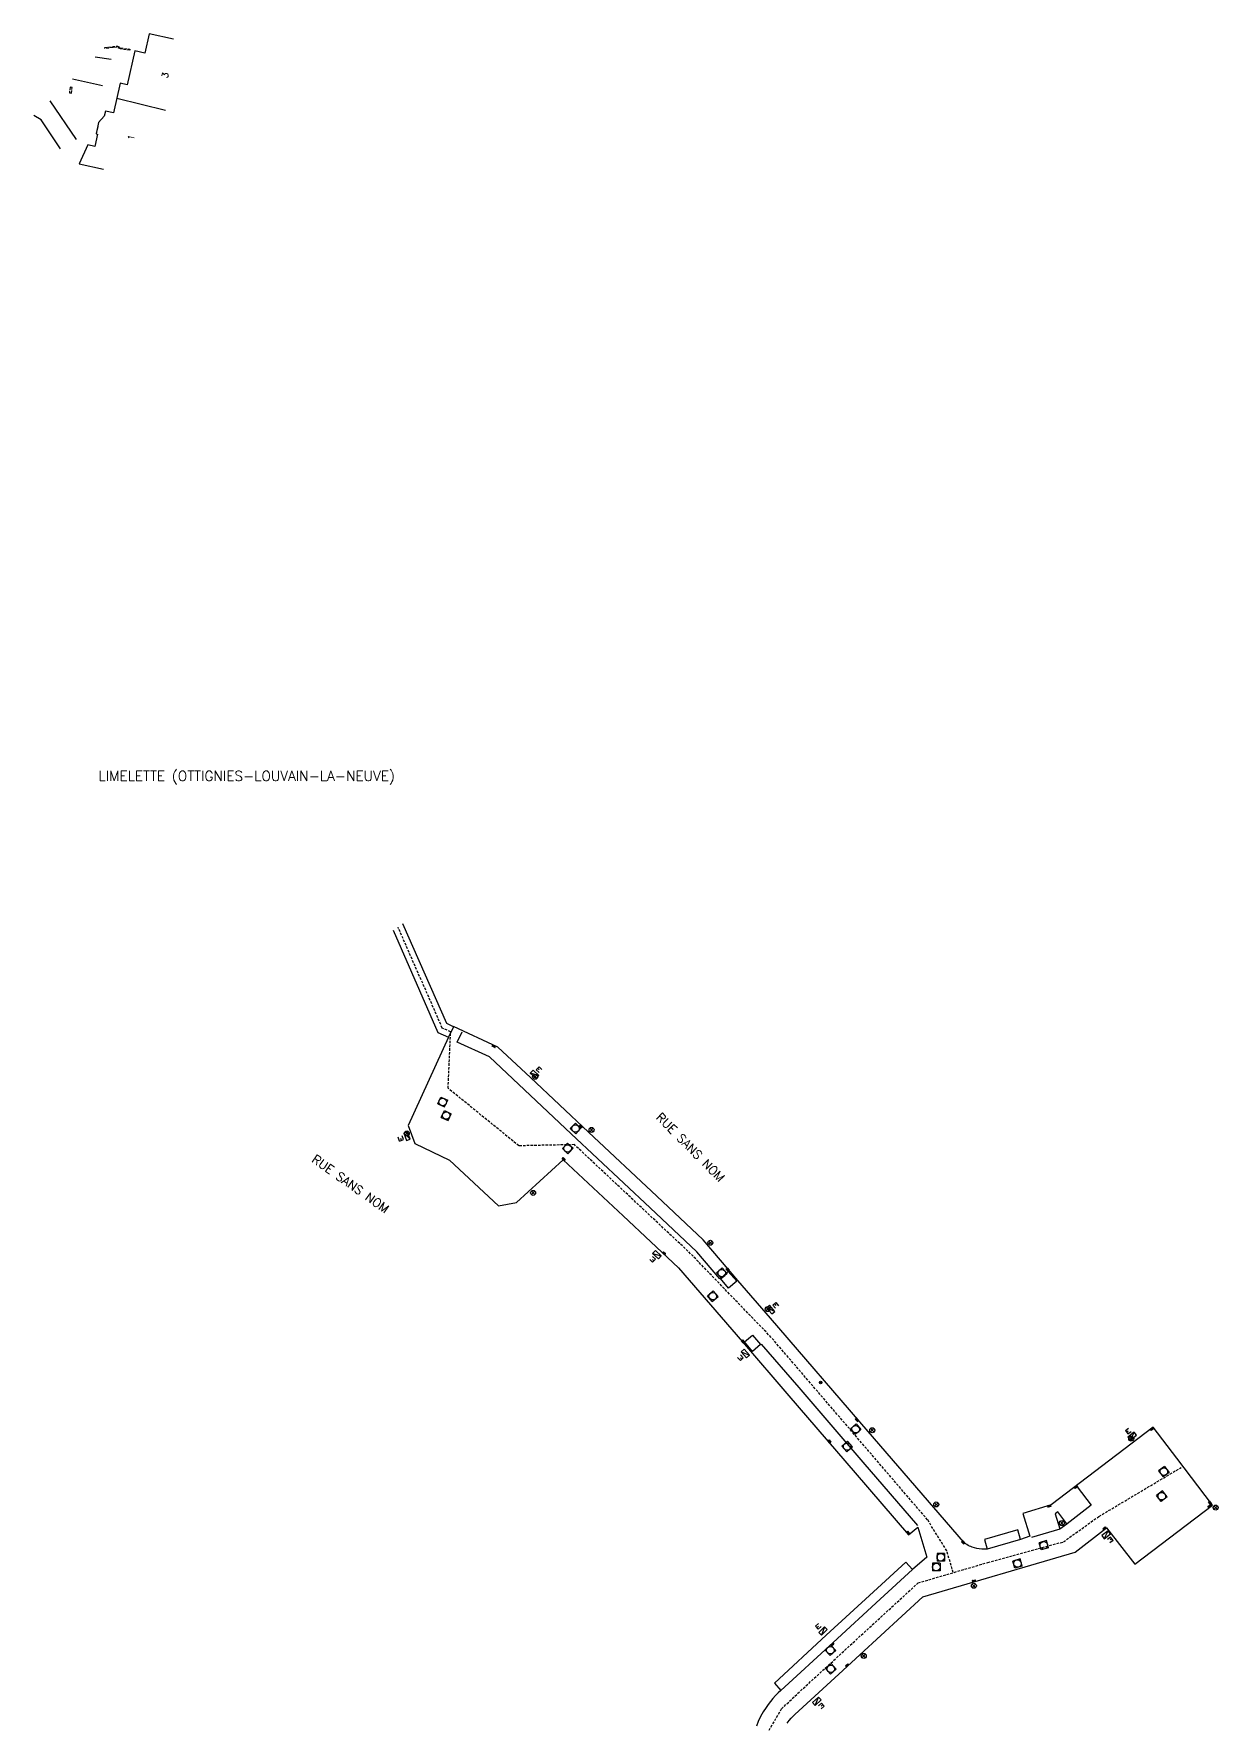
# Model space of a CAD drawing. Header units: millimetres. Extents: x 163000 to 163983, y 152000 to 152911.
# Drawn here: x 163408.4 to 163645, y 152573.8 to 152911.5 of the extents above; entities that cross this region are included whole.
import ezdxf
from ezdxf.enums import TextEntityAlignment as Align

# ---------------------------------------------------------------- set-up
doc = ezdxf.new("R2010")
doc.units = ezdxf.units.MM
doc.linetypes.add('DASHED', pattern=[0.75, 0.5, -0.25])
doc.layers.get('0').update_dxf_attribs({"linetype": 'CONTINUOUS'})
for name, color, linetype in [('W0001', 6, 'DASHED'), ('W0006', 2, 'CONTINUOUS'), ('W0008', 7, 'CONTINUOUS'), ('W0014', 7, 'CONTINUOUS'), ('W0015', 2, 'CONTINUOUS'), ('W0017', 7, 'CONTINUOUS'), ('W0100', 7, 'CONTINUOUS'), ('W0101', 7, 'CONTINUOUS'), ('W0112', 1, 'DASHED'), ('W0400', 7, 'CONTINUOUS'), ('W0420', 7, 'CONTINUOUS'), ('W0430', 7, 'CONTINUOUS'), ('W0469', 7, 'CONTINUOUS'), ('W0856', 7, 'CONTINUOUS'), ('W0980', 7, 'CONTINUOUS'), ('W0989', 7, 'CONTINUOUS'), ('W0991', 7, 'CONTINUOUS'), ('W1102', 7, 'CONTINUOUS')]:
    doc.layers.add(name, color=color, linetype=linetype)
doc.styles.get("Standard").update_dxf_attribs({"font": 'romans.shx', "width": 0.85})

# ---------------------------------------------------------------- blocks, each defined once
blk = doc.blocks.new('T420')
for p, q in [((0.75, 0.75), (-0.75, 0.75)), ((-0.75, 0.75), (-0.75, -0.75)), ((0.75, 0.75), (0.75, -0.75)), ((0.75, -0.75), (-0.75, -0.75))]:
    blk.add_line(p, q)
blk.add_ellipse((0, 0), major_axis=(-0.53, 0.53), ratio=1, start_param=3.926991, end_param=10.210176)
blk = doc.blocks.new('T400')
for p, q in [((-0.15, 0.3), (0.15, 0.3)), ((-0.15, -0.25), (-0.15, 0.3)), ((-0.15, 0.15), (0.15, 0.15)), ((-0.15, 0), (0.15, 0)), ((0.15, 0.3), (0.15, -0.25)), ((-0.15, -0.15), (0.15, -0.15)), ((-0.15, -0.25), (-0.15, -0.3)), ((-0.15, -0.3), (0.15, -0.3)), ((0.15, -0.3), (0.15, -0.25))]:
    blk.add_line(p, q)
blk = doc.blocks.new('T469')
at = {"color": 0, "linetype": 'Continuous', "flags": 128}
for points in [[(-0.35, 0.35), (0.35, -0.35)], [(-0.35, -0.35), (0.35, 0.35)]]:
    blk.add_lwpolyline(points, dxfattribs=at)
at = {"color": 0, "linetype": 'Continuous'}
blk.add_circle((0, 0), 0.5, dxfattribs=at)
blk = doc.blocks.new('T430')
at = {"flags": 128}
for points in [[(0.8, 0.8), (-0.8, 0.8)], [(-0.8, 0.8), (-0.8, 0)], [(0.8, 0.8), (-0.8, 0)], [(-0.8, 0), (0.8, 0)], [(-0.4, 2.1), (0.4, 2.1)], [(-0.4, 2.1), (-0.4, 1.3)], [(-0.4, 1.7), (0, 1.7)], [(-0.4, 1.3), (0.4, 1.3)], [(0.8, 0), (0.8, 0.8)]]:
    blk.add_lwpolyline(points, dxfattribs=at)
blk = doc.blocks.new('T856')
for p, q in [((-0.125, 0), (0.125, 0)), ((0, 0.125), (0, -0.125))]:
    blk.add_line(p, q)
blk.add_ellipse((0, 0), major_axis=(-0.177, 0.177), ratio=1, start_param=3.9269908, end_param=10.2101761)

msp = doc.modelspace()

# ---------------------------------------------------------------- linework, layer by layer
at = {"layer": 'W0001'}
for points in [[(163592.03, 152603.89), (163590.75, 152608.25), (163586.91, 152614.44), (163555.67, 152650.91), (163539.57, 152667.64), (163516.34, 152689.44), (163505.25, 152689.2), (163491.12, 152700.7), (163491.62, 152712), (163489.95, 152712.75), (163481.12, 152732.91)], [(163618.31, 152488.02), (163594.43, 152513.93), (163583.42, 152526.25), (163576.13, 152538.08), (163556.85, 152560.24), (163554.42, 152567.21), (163555.23, 152572.37), (163557.72, 152576.64), (163560.4, 152579.22), (163585.01, 152601.83), (163598.95, 152605.92), (163614.05, 152610.05), (163621.13, 152615.13), (163637.58, 152624.92)]]:
    msp.add_lwpolyline(points, dxfattribs=at)
at = {"layer": 'W0006'}
for points in [[(163545.54, 152662.69), (163545.43, 152662.63), (163540.82, 152667.99), (163531.51, 152676.82), (163515.71, 152691.59), (163499.36, 152707.01), (163492.94, 152709.93), (163493.9, 152711.96)], [(163553.53, 152649.47), (163553.65, 152649.57), (163561.16, 152640.86), (163573.95, 152625.97), (163584.92, 152613.33)], [(163616.82, 152621.03), (163619.57, 152617.39), (163614.77, 152613.62), (163614.7, 152613.66)], [(163613.33, 152612.63), (163613.33, 152612.57), (163607.69, 152610.93)], [(163605.5, 152610.53), (163598.8, 152608.56)], [(163583.9, 152604.49), (163577.43, 152598.57), (163568.05, 152589.9), (163557.62, 152580.34)]]:
    msp.add_lwpolyline(points, dxfattribs=at)
at = {"layer": 'W0008'}
msp.add_lwpolyline([(163558.88, 152573.78), (163559.25, 152574.31), (163559.65, 152574.82), (163560.38, 152575.54), (163569.15, 152583.56), (163585.95, 152599.07), (163616.37, 152608), (163622.68, 152612.86), (163628.3, 152605.55), (163643.82, 152617.38), (163636.67, 152626.79), (163631.98, 152632.96), (163611.6, 152617.42), (163605.92, 152615.74), (163607.33, 152611.16), (163605.5, 152610.53), (163604.91, 152612.44), (163598.28, 152610.5), (163598.8, 152608.56), (163598.53, 152608.56), (163598.26, 152608.56), (163597.99, 152608.57), (163597.72, 152608.59), (163597.23, 152608.64), (163596.74, 152608.71), (163596.26, 152608.82), (163595.79, 152608.97), (163595.52, 152609.08), (163595.25, 152609.2), (163594.99, 152609.34), (163594.74, 152609.49), (163594.63, 152609.55), (163594.53, 152609.62), (163594.43, 152609.69), (163594.34, 152609.76), (163594.19, 152609.9), (163594.05, 152610.04), (163594.05, 152610.04), (163594.05, 152610.04), (163575.02, 152632.12), (163555.55, 152654.72), (163548.99, 152662.31), (163542.08, 152670.43), (163532.81, 152679.13), (163519.19, 152691.9), (163507.56, 152702.84), (163501.08, 152708.91), (163492.21, 152713.07), (163492.17, 152713.01), (163491.21, 152710.91), (163483.14, 152693.25), (163484.46, 152689.65), (163491.42, 152686.31), (163501.19, 152677.23), (163504.8, 152677.84), (163514.1, 152686.42), (163526.07, 152675.19), (163537.15, 152664.78), (163549.9, 152650.01), (163559.17, 152639.21), (163572.47, 152623.82), (163583.12, 152611.43), (163584.96, 152612.98), (163586.76, 152607), (163583.9, 152604.49), (163582.55, 152605.96), (163576.12, 152600.06), (163566.62, 152591.36), (163556.3, 152581.79), (163557.62, 152580.34), (163557.06, 152579.83), (163556.53, 152579.3), (163556.02, 152578.74), (163555.53, 152578.16), (163555.06, 152577.56), (163554.63, 152576.94), (163554.06, 152576.05), (163553.55, 152575.12), (163553.09, 152574.16), (163552.7, 152573.18)], dxfattribs=at)
at = {"layer": 'W0014'}
for points in [[(163492.17, 152713.01), (163490.85, 152713.63), (163482.09, 152733.55)], [(163480.14, 152732.31), (163489.05, 152711.87), (163491.21, 152710.91)]]:
    msp.add_lwpolyline(points, dxfattribs=at)
at = {"layer": 'W0015'}
for points in [[(163547.08, 152664.07), (163548.77, 152662.16), (163547.16, 152660.76), (163545.54, 152662.69)], [(163551.95, 152648.11), (163550.31, 152649.99), (163551.9, 152651.36), (163553.53, 152649.47)], [(163613.33, 152612.63), (163614.7, 152613.66), (163612.96, 152616.02), (163612.41, 152615.63)]]:
    msp.add_lwpolyline(points, close=True, dxfattribs=at)
at = {"layer": 'W0017'}
for points in [[(163423.82, 152906.34), (163420.59, 152906.83)], [(163422.09, 152901.06), (163416.05, 152902.4)], [(163416.91, 152890.37), (163411.62, 152898.08)], [(163413.71, 152888.49), (163409.81, 152894.25), (163408.35, 152895.15)]]:
    msp.add_lwpolyline(points, dxfattribs=at)
at = {"layer": 'W0100'}
msp.add_lwpolyline([(163436.29, 152910.39), (163431.41, 152911.48), (163430.54, 152907.61), (163428.52, 152908.06), (163427, 152901.29), (163425.61, 152901.6), (163424.28, 152895.68), (163422.66, 152896.04), (163422.42, 152894.99), (163421.29, 152893.75), (163420.79, 152891.48), (163421.1, 152891.41), (163420.57, 152888.96), (163419.12, 152889.28), (163417.4, 152885.48), (163422.28, 152884.4)], dxfattribs=at)
at = {"layer": 'W0101'}
msp.add_lwpolyline([(163421.11, 152892.96), (163420.81, 152891.58)], dxfattribs=at)
at = {"layer": 'W0112'}
for points in [[(163422.55, 152908.74), (163424.04, 152908.92), (163425.04, 152909.01), (163425.73, 152908.64), (163427.55, 152908.4), (163427.53, 152908.2), (163425.67, 152908.44), (163425, 152908.8), (163424.06, 152908.72), (163422.57, 152908.55)], [(163415.59, 152900.79), (163415.47, 152899.67), (163415.87, 152899.63), (163415.99, 152900.74)]]:
    msp.add_lwpolyline(points, close=True, dxfattribs=at)
at = {"layer": 'W1102'}
msp.add_lwpolyline([(163424.94, 152898.64), (163434.65, 152896.23)], dxfattribs=at)

# ---------------------------------------------------------------- block references
at = {"layer": 'W0400'}
for p, rotation in [((163500.28, 152709.11), 65.29283457221277), ((163517.66, 152693.1), 46.8729198594135), ((163514.21, 152686.52), 46.61377450980074), ((163534.25, 152667.72), 46.77513743735743), ((163546.99, 152664.45), 40.20508262533901), ((163550.01, 152650.11), 40.45157841521618), ((163572.77, 152634.42), 40.0344181693989), ((163631.7, 152632.57), 307.5819361809498), ((163567.3, 152630.08), 40.82684702837026), ((163616.53, 152621), 307.4817200183451), ((163611.19, 152617.17), 285.9163973509108), ((163643.21, 152617.13), 307.2654987144094), ((163643.31, 152617.84), 36.94261521514655), ((163582.96, 152611.84), 40.72546428468361), ((163622.26, 152612.74), 307.581435536385), ((163594.02, 152609.94), 40.59702659971712), ((163596.14, 152602.23), 287.033959910981), ((163567.85, 152589.53), 312.0531447039887), ((163570.84, 152585.37), 311.572907190483)]:
    msp.add_blockref('T400', p, dxfattribs=dict(at, rotation=rotation))
at = {"layer": 'W0420'}
for p, rotation in [((163490.04, 152697.96), 155.4283250845776), ((163490.74, 152695.25), 155.4284093497038), ((163516.58, 152692.67), 46.82725008197962), ((163515.01, 152688.68), 46.83027928017198), ((163545.8, 152663.75), 40.46767860036054), ((163543.98, 152659.14), 220.7248564061984), ((163572.54, 152632.55), 40.82746673335499), ((163570.85, 152629.09), 220.7127810150466), ((163634.1, 152624.07), 37.24787173495585), ((163633.69, 152619.17), 307.288671901472), ((163610.14, 152609.35), 286.3574170215964), ((163604.87, 152605.7), 286.3574170215964), ((163567.49, 152588.38), 132.8923670472569), ((163567.57, 152584.65), 312.517687141258)]:
    msp.add_blockref('T420', p, dxfattribs=dict(at, rotation=rotation))
for p in [(163588.65, 152605.01), (163589.54, 152606.96)]:
    msp.add_blockref('T420', p, dxfattribs=at)
at = {"layer": 'W0430'}
for p, rotation in [((163508.12, 152703.2), 316.4118102969765), ((163483.27, 152691.26), 110.290474117129), ((163533.11, 152667.74), 137.1406962160687), ((163555.26, 152656.2), 310.0013773978873), ((163550.79, 152647.97), 132.10035530155), ((163628.02, 152630.85), 37.44422600100055), ((163622.36, 152611.77), 217.3422083224596), ((163566.28, 152591.95), 44.83648384309602), ((163564.5, 152578.47), 223.1240457348635)]:
    msp.add_blockref('T430', p, dxfattribs=dict(at, rotation=rotation))
at = {"layer": 'W0469'}
for p in [(163508.5, 152702.99), (163519.77, 152692.37), (163482.86, 152691.67), (163508.11, 152679.8), (163543.51, 152669.82), (163554.96, 152656.57), (163575.85, 152632.35), (163627.58, 152630.68), (163588.64, 152617.51), (163644.46, 152616.89), (163613.74, 152613.8), (163596.15, 152601.26), (163574.15, 152587.24)]:
    msp.add_blockref('T469', p, dxfattribs=at)
at = {"layer": 'W0856'}
msp.add_blockref('T856', (163565.54, 152641.9), dxfattribs=at)

# ---------------------------------------------------------------- texts
at = {"layer": 'W0980'}
msp.add_text('LIMELETTE (OTTIGNIES-LOUVAIN-LA-NEUVE)', height=2, dxfattribs=at).set_placement((163450.88, 152762.98), align=Align.MIDDLE)
at = {"layer": 'W0989'}
for rotation, p in [(314.7086, (163533.14, 152695.36)), (324.6427, (163464.23, 152686.83))]:
    msp.add_text('RUE SANS NOM', height=1.75, rotation=rotation, dxfattribs=at).set_placement(p, align=Align.MIDDLE_LEFT)
at = {"layer": 'W0991'}
for s, rotation, p in [('3', 76.9117, (163434.6, 152903.21)), ('1', 77.6817, (163427.8, 152890.78))]:
    msp.add_text(s, height=1.25, rotation=rotation, dxfattribs=at).set_placement(p, align=Align.MIDDLE_CENTER)

doc.saveas('drawing.dxf')
